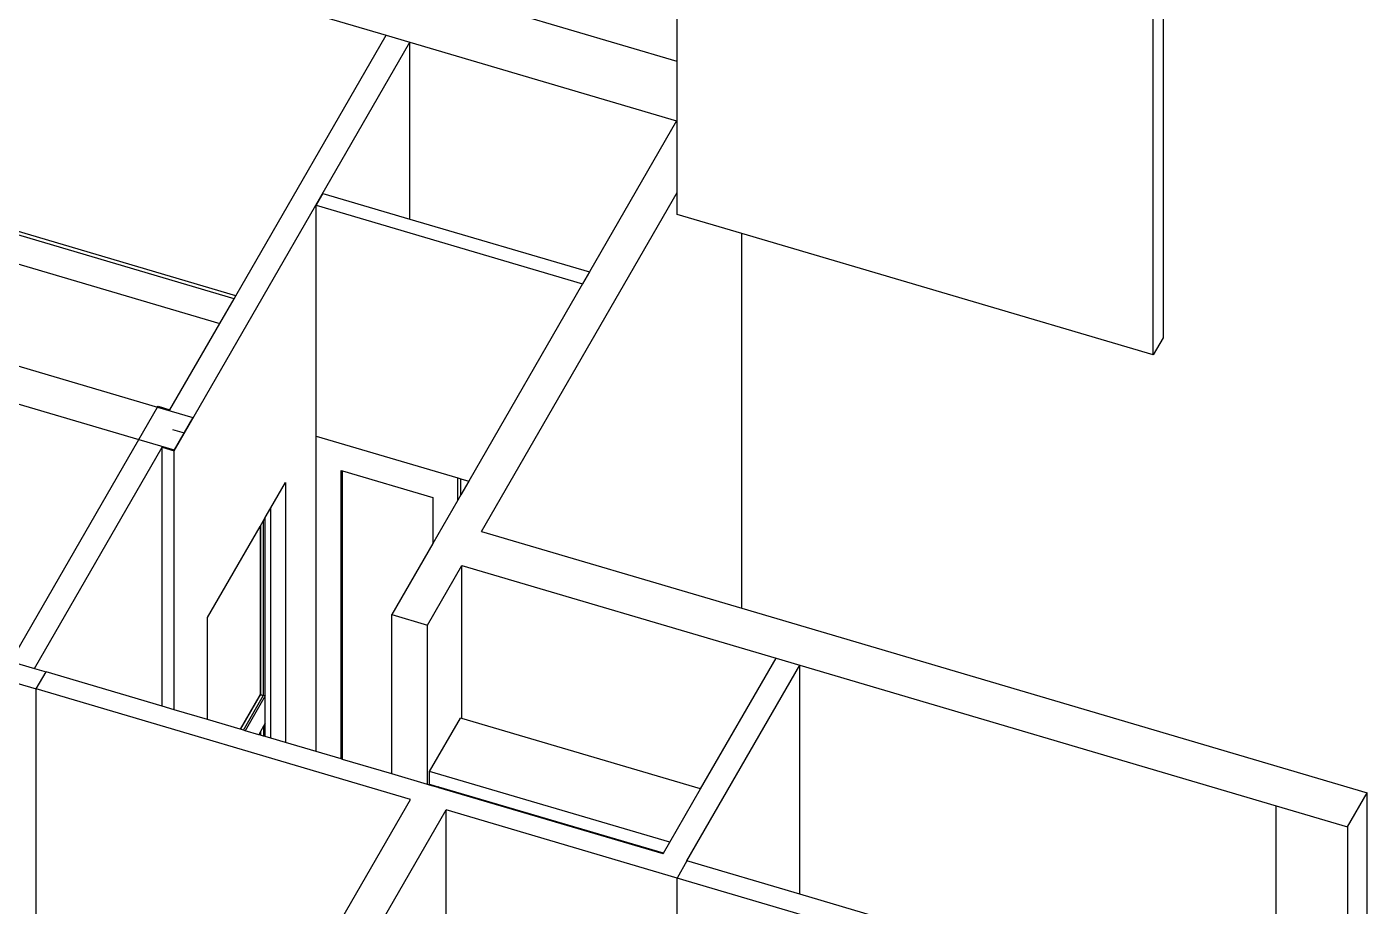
# Model space of a CAD drawing. Extents: x -4.5 to 11.4, y -6.8 to 6.5.
# Drawn here: x 0.03 to 5.24, y -1.25 to 2.16 of the extents above; entities that cross this region are included whole.
import ezdxf

# ---------------------------------------------------------------- set-up
doc = ezdxf.new("R2010")
doc.units = 0
doc.layers.get('0').update_dxf_attribs({"linetype": 'CONTINUOUS'})

msp = doc.modelspace()

# ---------------------------------------------------------------- linework, layer by layer
for p, q in [((2.5574, 2.0272), (2.5574, 3.7976)), ((4.4443, 3.3186), (4.4443, 0.9538)), ((4.4062, 0.8878), (4.4062, 3.2525)), ((2.5574, 2.0272), (0.1078, 2.7493)), ((0.1078, 2.5174), (1.4278, 2.1283)), ((0.6048, 0.5159), (1.5202, 2.1011)), ((0.844, 1.1174), (1.4278, 2.1283)), ((1.4278, 2.1283), (1.5202, 2.1011)), ((1.5202, 2.1011), (2.5555, 1.7958)), ((1.5202, 1.4154), (1.5202, 2.1011)), ((2.5574, 1.5181), (2.5574, 2.0272)), ((2.5555, 1.7958), (2.2172, 1.2099)), ((1.1823, 1.515), (1.1556, 1.4688)), ((1.1823, 1.515), (1.5202, 1.4154)), ((1.7978, 0.2028), (2.5574, 1.5181)), ((2.5574, 1.4328), (2.5574, 1.5181)), ((1.1556, 0.5733), (1.1556, 1.4688)), ((1.1556, 1.4688), (2.1905, 1.1637)), ((-2.4718, 1.4264), (0.4678, 0.5597)), ((1.5202, 1.4154), (2.2172, 1.2099)), ((2.8086, 1.3587), (2.5574, 1.4328)), ((0.8375, 1.1063), (-0.0897, 1.3797)), ((0.844, 1.1174), (-0.0795, 1.3897)), ((2.8086, -0.0952), (2.8086, 1.3587)), ((4.4062, 0.8878), (2.8086, 1.3587)), ((-0.0897, 1.2677), (0.7823, 1.0106)), ((2.2172, 1.2099), (2.1905, 1.1637)), ((2.1905, 1.1637), (1.7485, 0.3985)), ((0.7823, 1.0106), (0.8375, 1.1063)), ((0.8375, 1.1063), (0.844, 1.1174)), ((0.5886, 0.6753), (0.7823, 1.0106)), ((4.4443, 0.9538), (4.4062, 0.8878)), ((-0.2855, 0.9287), (0.5403, 0.6852)), ((0.4678, 0.5597), (0.5403, 0.6852)), ((0.5403, 0.6852), (0.5424, 0.6889)), ((0.5403, 0.6852), (0.6779, 0.6447)), ((0.5424, 0.6889), (0.5886, 0.6753)), ((0.6779, 0.6447), (0.6054, 0.5192)), ((0.5984, 0.5985), (0.6435, 0.5852)), ((1.1556, -0.6513), (1.1556, 0.5733)), ((1.1556, 0.5733), (1.7056, 0.4111)), ((-0.0298, -0.3018), (0.4678, 0.5597)), ((0.0627, -0.3291), (0.5585, 0.5295)), ((0.4678, 0.5597), (0.6054, 0.5192)), ((0.5585, -0.4753), (0.5585, 0.5295)), ((0.5585, 0.5295), (0.6048, 0.5159)), ((-3.0075, 0.4988), (0.0697, -0.4084)), ((0.6048, -0.4889), (0.6048, 0.5159)), ((1.2527, -0.6799), (1.2527, 0.4397)), ((1.2527, 0.4397), (1.2589, 0.4379)), ((1.2589, -0.6817), (1.2589, 0.4379)), ((1.2589, 0.4379), (1.6086, 0.3348)), ((0.9803, 0.2942), (1.0377, 0.3935)), ((1.0377, 0.3935), (1.0377, -0.6165)), ((1.7056, 0.3242), (1.7056, 0.4111)), ((1.7056, 0.4111), (1.718, 0.4075)), ((1.718, 0.3456), (1.718, 0.4075)), ((1.718, 0.4075), (1.7485, 0.3985)), ((1.7485, 0.3985), (1.718, 0.3456)), ((1.6086, 0.3348), (1.6086, 0.1561)), ((1.7056, 0.3242), (1.6086, 0.1561)), ((1.718, 0.3456), (1.7056, 0.3242)), ((0.9586, 0.2566), (0.9803, 0.2942)), ((0.9803, -0.5996), (0.9803, 0.2942)), ((0.7346, -0.1313), (0.9391, 0.2228)), ((0.9391, 0.2228), (0.9399, 0.2242)), ((0.9391, 0.2228), (0.9391, -0.4291)), ((0.9399, 0.2242), (0.9519, 0.2451)), ((0.9399, 0.2242), (0.9399, -0.4293)), ((0.9519, 0.2451), (0.9586, 0.2566)), ((0.9519, -0.4328), (0.9519, 0.2451)), ((0.9586, -0.4348), (0.9586, 0.2566)), ((1.7978, 0.2028), (2.8086, -0.0952)), ((1.6086, 0.1561), (1.4494, -0.1196)), ((1.588, -0.1604), (1.7215, 0.0707)), ((1.7215, -0.5229), (1.7215, 0.0707)), ((1.7215, 0.0707), (2.9417, -0.289)), ((2.8086, -0.0952), (5.2366, -0.811)), ((0.7346, -0.5272), (0.7346, -0.1313)), ((1.4494, -0.7379), (1.4494, -0.1196)), ((1.4494, -0.1196), (1.588, -0.1604)), ((1.588, -0.7788), (1.588, -0.1604)), ((-0.0298, -0.3018), (0.0627, -0.3291)), ((2.6488, -0.7963), (2.9417, -0.289)), ((2.9417, -0.289), (3.0342, -0.3163)), ((0.0627, -0.3291), (0.1078, -0.3424)), ((0.0697, -0.4084), (0.1078, -0.3424)), ((0.5585, -0.4753), (0.1078, -0.3424)), ((2.5955, -1.0758), (3.0342, -0.3163)), ((3.0342, -1.2051), (3.0342, -0.3163)), ((3.0342, -0.3163), (4.883, -0.8613)), ((0.0697, -2.704), (0.0697, -0.4084)), ((1.5221, -0.8366), (0.0697, -0.4084)), ((0.9391, -0.43), (0.8614, -0.5646)), ((0.9399, -0.4302), (0.8622, -0.5648)), ((0.8738, -0.5682), (0.9519, -0.4328)), ((0.9586, -0.4348), (0.8804, -0.5702)), ((0.9391, -0.4291), (0.9399, -0.4293)), ((0.9391, -0.4291), (0.9391, -0.43)), ((0.9391, -0.43), (0.9399, -0.4302)), ((0.9399, -0.4293), (0.9409, -0.4296)), ((0.9399, -0.4302), (0.9399, -0.4293)), ((0.9399, -0.4302), (0.9404, -0.4304)), ((0.9404, -0.4304), (0.9409, -0.4305)), ((0.9409, -0.4305), (0.9418, -0.4306)), ((0.9418, -0.4306), (0.9431, -0.4309)), ((0.9431, -0.4309), (0.9445, -0.4312)), ((0.9445, -0.4312), (0.9471, -0.4318)), ((0.9471, -0.4318), (0.9493, -0.4323)), ((0.9493, -0.4323), (0.951, -0.4326)), ((0.951, -0.4326), (0.9513, -0.4327)), ((0.9513, -0.4327), (0.951, -0.4326)), ((0.9513, -0.4327), (0.9519, -0.4328)), ((0.9519, -0.4328), (0.9586, -0.4348)), ((0.9586, -0.5414), (0.9586, -0.4348)), ((0.6048, -0.4889), (0.5585, -0.4753)), ((0.7346, -0.5272), (0.6048, -0.4889)), ((0.8614, -0.5646), (0.7346, -0.5272)), ((0.8622, -0.5648), (0.8614, -0.5646)), ((0.8738, -0.5682), (0.8622, -0.5648)), ((0.8804, -0.5702), (0.8738, -0.5682)), ((0.933, -0.5857), (0.8804, -0.5702)), ((0.9519, -0.553), (0.9399, -0.5739)), ((0.9586, -0.5414), (0.9519, -0.553)), ((0.9519, -0.553), (0.9519, -0.5913)), ((0.9586, -0.5932), (0.9586, -0.5414)), ((1.5968, -0.728), (1.7162, -0.5213)), ((1.7215, -0.5229), (1.7162, -0.5213)), ((2.6488, -0.7963), (1.7215, -0.5229)), ((0.9384, -0.5765), (0.933, -0.5857)), ((0.9384, -0.5872), (0.933, -0.5857)), ((0.9399, -0.5739), (0.9384, -0.5765)), ((0.9384, -0.5872), (0.9384, -0.5765)), ((0.9399, -0.5877), (0.9384, -0.5872)), ((0.9399, -0.5739), (0.9399, -0.5877)), ((0.9519, -0.5913), (0.9399, -0.5877)), ((0.9586, -0.5932), (0.9519, -0.5913)), ((0.9803, -0.5996), (0.9586, -0.5932)), ((1.0377, -0.6165), (0.9803, -0.5996)), ((1.1556, -0.6513), (1.0377, -0.6165)), ((1.2527, -0.6799), (1.1556, -0.6513)), ((1.2589, -0.6817), (1.2527, -0.6799)), ((1.4494, -0.7379), (1.2589, -0.6817)), ((1.5968, -0.7783), (1.5968, -0.728)), ((2.5294, -1.0029), (1.5968, -0.728)), ((1.588, -0.7788), (1.4494, -0.7379)), ((1.5968, -0.7814), (1.588, -0.7788)), ((1.5968, -0.7814), (1.5968, -0.7783)), ((1.5968, -0.7783), (1.6302, -0.7881)), ((1.6302, -0.7912), (1.5968, -0.7814)), ((1.6302, -0.7912), (1.6302, -0.7881)), ((1.6328, -0.7889), (1.6302, -0.7881)), ((1.6328, -0.792), (1.6302, -0.7912)), ((1.6328, -0.792), (1.6328, -0.7889)), ((2.5046, -1.0459), (1.6328, -0.7889)), ((2.5031, -1.0486), (1.6328, -0.792)), ((2.5294, -1.0029), (2.6488, -0.7963)), ((5.1603, -0.9431), (5.2366, -0.811)), ((5.2366, -3.1758), (5.2366, -0.811)), ((0.5279, -2.8391), (1.6607, -0.8775)), ((0.8519, -1.9971), (1.5221, -0.8366)), ((1.6607, -3.2423), (1.6607, -0.8775)), ((2.5574, -1.1419), (1.6607, -0.8775)), ((4.883, -3.2261), (4.883, -0.8613)), ((4.883, -0.8613), (5.1603, -0.9431)), ((5.1603, -0.9431), (5.1603, -3.3079)), ((2.5046, -1.0459), (2.5294, -1.0029)), ((2.5031, -1.0486), (2.5046, -1.0459)), ((2.5955, -1.0758), (2.5574, -1.1419)), ((3.0342, -1.2051), (2.5955, -1.0758)), ((2.5574, -3.5066), (2.5574, -1.1419)), ((4.4062, -1.6869), (2.5574, -1.1419)), ((4.4443, -1.6209), (3.0342, -1.2051))]:
    msp.add_line(p, q)

doc.saveas('drawing.dxf')
